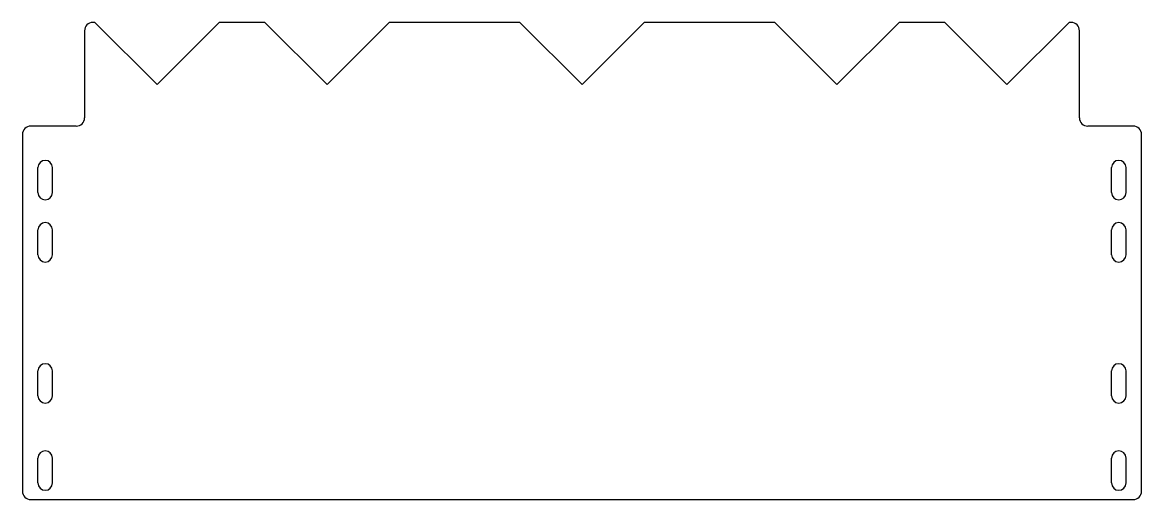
# Model space of a CAD drawing. Extents: x 0 to 270, y 0 to 115.
import ezdxf

# ---------------------------------------------------------------- set-up
doc = ezdxf.new("R2010")
doc.units = 0
doc.header["$MEASUREMENT"] = 0
doc.layers.get('0').update_dxf_attribs({"linetype": 'CONTINUOUS'})

msp = doc.modelspace()

# ---------------------------------------------------------------- linework, layer by layer
for p, q in [((17.5, 115), (17, 115)), ((32.5, 100), (17.5, 115)), ((47.5, 115), (32.5, 100)), ((58.5, 115), (47.5, 115)), ((73.5, 100), (58.5, 115)), ((88.5, 115), (73.5, 100)), ((120, 115), (88.5, 115)), ((135, 100), (120, 115)), ((150, 115), (135, 100)), ((181.5, 115), (150, 115)), ((196.5, 100), (181.5, 115)), ((211.5, 115), (196.5, 100)), ((222.5, 115), (211.5, 115)), ((237.5, 100), (222.5, 115)), ((252.5, 115), (237.5, 100)), ((253, 115), (252.5, 115)), ((15, 113), (15, 92)), ((255, 92), (255, 113)), ((13, 90), (2, 90)), ((268, 90), (257, 90)), ((0, 88), (0, 2)), ((270, 2), (270, 88)), ((3.75, 74), (3.75, 80)), ((7.25, 74), (7.25, 80)), ((262.75, 74), (262.75, 80)), ((266.25, 74), (266.25, 80)), ((3.75, 59), (3.75, 65)), ((7.25, 59), (7.25, 65)), ((262.75, 59), (262.75, 65)), ((266.25, 59), (266.25, 65)), ((3.75, 25), (3.75, 31)), ((7.25, 25), (7.25, 31)), ((262.75, 25), (262.75, 31)), ((266.25, 25), (266.25, 31)), ((3.75, 4), (3.75, 10)), ((7.25, 4), (7.25, 10)), ((262.75, 4), (262.75, 10)), ((266.25, 4), (266.25, 10)), ((2, 0), (268, 0))]:
    msp.add_line(p, q)
for centre, radius, start, end in [((17, 113), 2, 90, 180), ((253, 113), 2, 0, 90), ((13, 92), 2, 270, 0), ((257, 92), 2, 180, 270), ((2, 88), 2, 90, 180), ((268, 88), 2, 0, 90), ((5.5, 80), 1.75, 0, 180), ((264.5, 80), 1.75, 0, 180), ((5.5, 74), 1.75, 180, 0), ((264.5, 74), 1.75, 180, 0), ((5.5, 65), 1.75, 0, 180), ((264.5, 65), 1.75, 0, 180), ((5.5, 59), 1.75, 180, 0), ((264.5, 59), 1.75, 180, 0), ((5.5, 31), 1.75, 0, 180), ((264.5, 31), 1.75, 0, 180), ((5.5, 25), 1.75, 180, 0), ((264.5, 25), 1.75, 180, 0), ((5.5, 10), 1.75, 0, 180), ((264.5, 10), 1.75, 0, 180), ((5.5, 4), 1.75, 180, 0), ((264.5, 4), 1.75, 180, 0), ((2, 2), 2, 180, 270), ((268, 2), 2, 270, 0)]:
    msp.add_arc(centre, radius, start, end)

doc.saveas('drawing.dxf')
